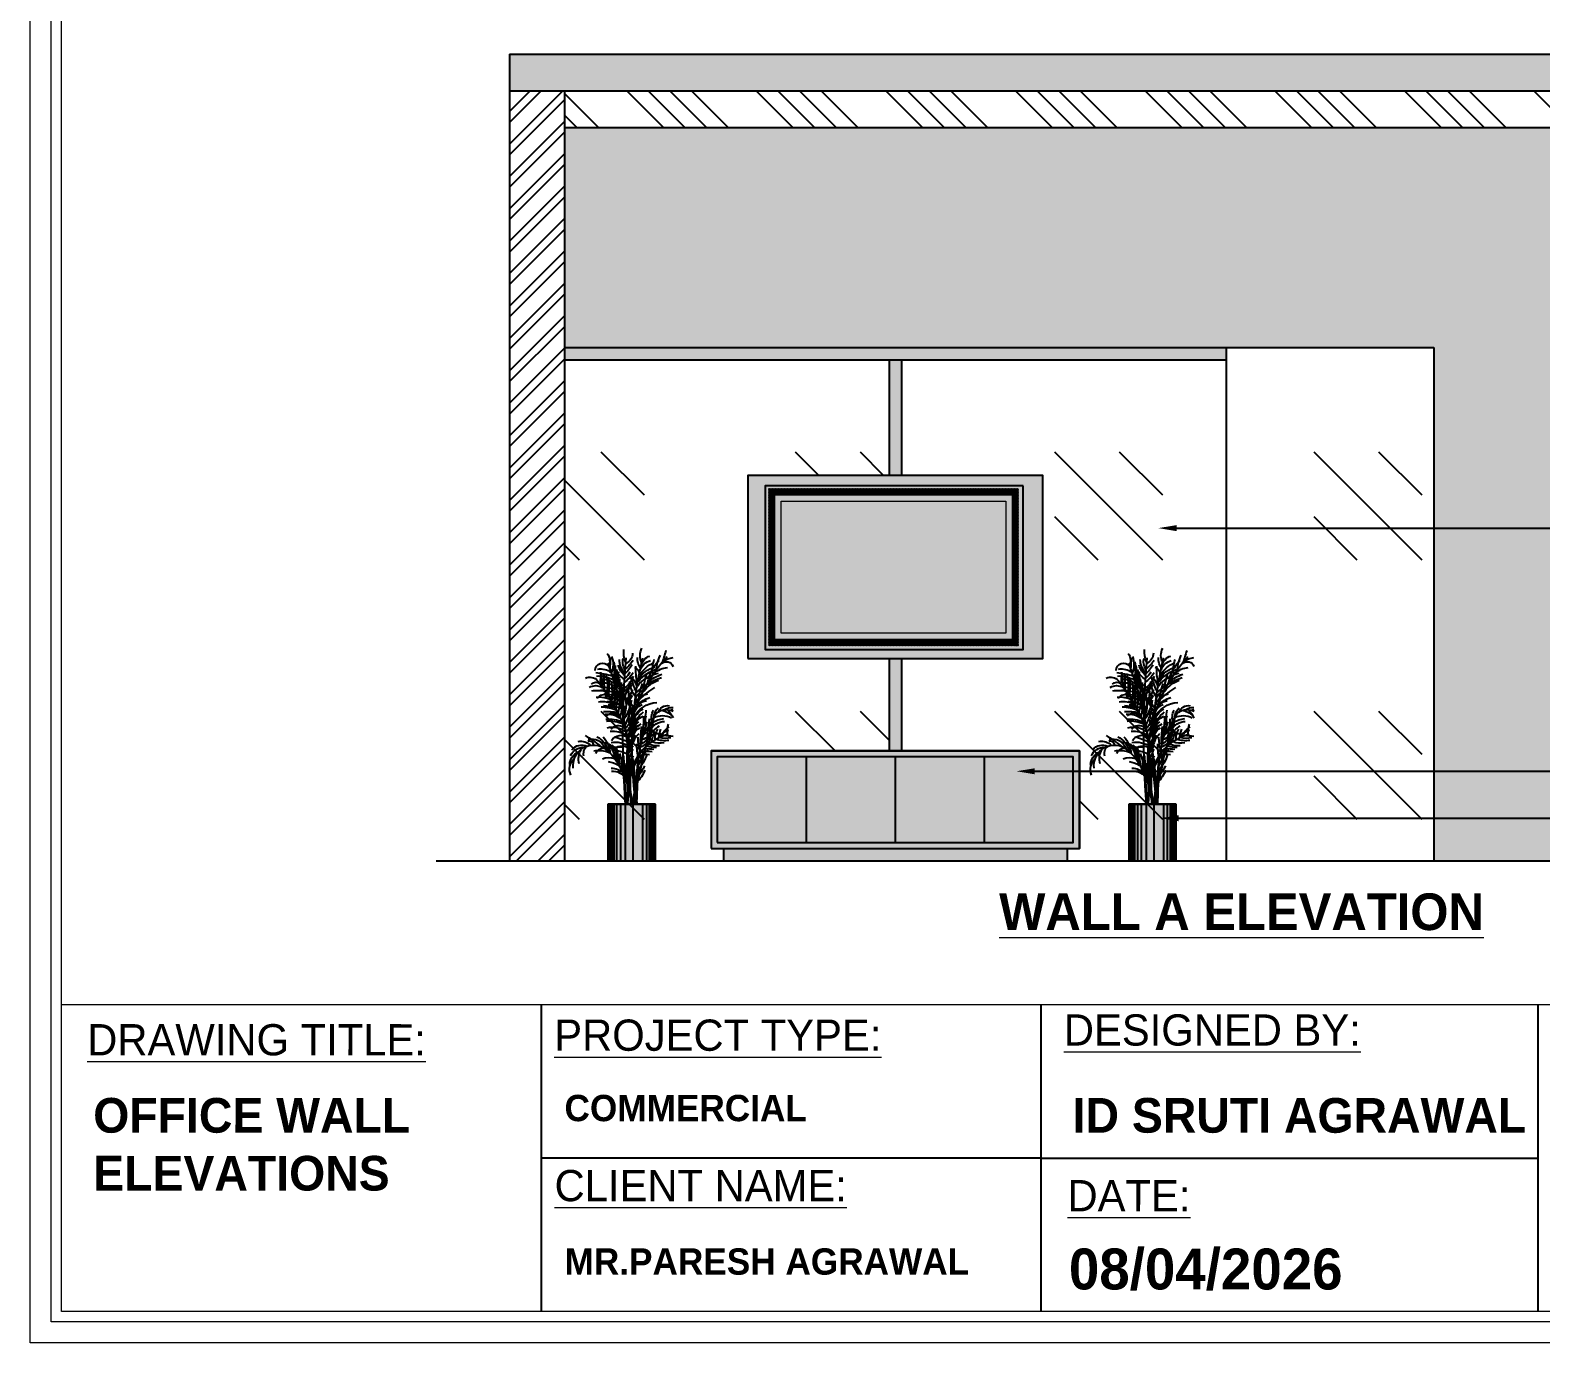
# Model space of a CAD drawing. Header units: inches. Extents: x 12792 to 19925, y -3298 to -817.
# Drawn here: x 15006.5 to 15253.7, y -2446.1 to -2231.3 of the extents above; entities that cross this region are included whole.
import ezdxf
from ezdxf import colors
from ezdxf.entities.mleader import LeaderData, LeaderLine
from ezdxf.math import Vec2, Vec3

# ---------------------------------------------------------------- set-up
doc = ezdxf.new("R2010")
doc.units = ezdxf.units.IN
doc.header["$MEASUREMENT"] = 0
doc.layers.add('.', color=30, linetype='Continuous')
doc.layers.add('IEL-HATCH-002', color=7, linetype='Continuous')
doc.layers.add('FURNI', color=140, linetype='Continuous', lineweight=18)
doc.layers.add('WALL', color=23, linetype='Continuous', lineweight=15)
doc.styles.add('HEMI', font='stylu.ttf')
doc.styles.get("Standard").update_dxf_attribs({"font": 'arial.ttf'})

# ---------------------------------------------------------------- blocks, each defined once
blk = doc.blocks.new('gjj')
at = {"layer": 'WALL', "ltscale": 0.1}
h = blk.add_hatch(dxfattribs=at)
h.set_pattern_fill('ANSI31', scale=0.736604)
h.set_pattern_definition([(45, (-20692.96799, 13986.68918), (-0.06510723097, 0.06510723097), [])])
h.paths.add_polyline_path([(7504.88, 2140.44), (7461.28, 2140.44), (7461.28, 2112.98), (7504.88, 2112.98)])
h.paths.add_polyline_path([(7503.78, 2139.34), (7503.78, 2114.09), (7462.39, 2114.09), (7462.39, 2139.34)], flags=16)
at = {"color": 7}
blk.add_lwpolyline([(7505.68, 2140.89), (7460.68, 2140.89), (7460.68, 2112.39), (7505.68, 2112.39)], close=True, dxfattribs=at)
at = {"layer": 'WALL', "color": 7, "ltscale": 0.1}
for points in [[(7462.39, 2139.34), (7503.78, 2139.34), (7503.78, 2114.09), (7462.39, 2114.09)], [(7463.49, 2138.23), (7502.67, 2138.23), (7502.67, 2115.19), (7463.49, 2115.19)]]:
    blk.add_lwpolyline(points, close=True, dxfattribs=at)
blk = doc.blocks.new('rrwtr')
at = {"xscale": 0.5603806063608664, "yscale": 0.5603806063608664, "zscale": 0.5603806063608664}
blk.add_blockref('gjj', (2821.22, 274.93), dxfattribs=at)
blk = doc.blocks.new('SHRUB_E16')
at = {"color": 116, "true_color": 0x136734}
for p, q in [((236, 1437), (236, 1247)), ((-63, 673), (41, 211)), ((-17, 687), (-1, 211)), ((-16, 699), (33, 601)), ((44, 663), (17, 211)), ((93, 701), (97, 211)), ((136, 720), (114, 211)), ((203, 649), (118, 504)), ((37, 596), (67, 492)), ((118, 503), (47, 211)), ((67, 494), (63, 211))]:
    blk.add_line(p, q, dxfattribs=at)
for p, q in [((-199, -385), (-199, 211)), ((-199, 211), (-29, 211)), ((-199, 211), (301, 211)), ((-199, 210), (-29, 210)), ((-199, 210), (301, 210)), ((-199, 209), (301, 209)), ((-199, 208), (301, 208)), ((-198, -385), (-198, 211)), ((-195, -385), (-195, 211)), ((-192, -385), (-192, 211)), ((-187, -385), (-187, 211)), ((-182, -385), (-182, 211)), ((-177, -385), (-177, 211)), ((-167, -385), (-167, 211)), ((-157, -385), (-157, 211)), ((-137, -385), (-137, 211)), ((-107, -385), (-107, 211)), ((-67, -385), (-67, 211)), ((39, 211), (39, -385)), ((119, 211), (119, -385)), ((169, 211), (169, -385)), ((209, 211), (209, -385)), ((239, 211), (239, -385)), ((259, 211), (259, -385)), ((269, 211), (269, -385)), ((279, 211), (279, -385)), ((284, 211), (284, -385)), ((289, 211), (289, -385)), ((294, 211), (294, -385)), ((297, 211), (297, -385)), ((300, 211), (300, -385)), ((301, 211), (301, -385)), ((301, -385), (-199, -385))]:
    blk.add_line(p, q)
blk.add_circle((247, 1445), 14.2, dxfattribs=at)
for centre, radius, start, end in [((-400, 1558), 196, 51.3534, 85.6626), ((-1493, 684), 1593, 342.7264, 42.6788), ((2190, 2522), 2593, 195.5363, 198.6906), ((-627, 1596), 418, 2.8996, 26.062), ((-174, 1651), 123, 6.3063, 74.4608), ((-4047, 794), 4094, 351.8154, 13.5364), ((-214, 1775), 176, 333.4194, 26.5806), ((-184, 1745), 174, 322.0192, 2.6558), ((167, 1804), 126, 182.4194, 243.0868), ((-9199, 939), 9342, 355.5312, 4.9938), ((-174, 1816), 309, 339.3561, 3.9013), ((-16, 1711), 161, 328.5778, 13.6494), ((461, 1681), 215, 157.1381, 205.3548), ((-13783, 783), 14087, 3.4517, 3.9339), ((404, 1720), 122, 141.6251, 208.5713), ((-316, 1637), 72.9, 47.3696, 160.6103), ((-342, 1417), 232, 48.4772, 85.6861), ((-552, 1418), 439, 10.3152, 43.9079), ((-315, 1208), 392, 38.9292, 77.5863), ((-311, 1277), 367, 37.6951, 75.6586), ((-255, 1393), 268, 28.9156, 76.8276), ((-521, 1620), 352, 352.7116, 18.7166), ((-330, 1376), 356, 32.8754, 65.6361), ((-183, 1576), 151, 20.1541, 75.9097), ((70, 1564), 102, 118.2128, 170.6744), ((-596, 1628), 603, 346.4186, 3.4904), ((409, 1844), 451, 213.8524, 231.7801), ((355, 1913), 368, 210.4885, 229.1619), ((544, 1997), 592, 212.756, 224.6022), ((254, 1699), 210, 207.9373, 231.0481), ((3236, 526), 3155, 158.2662, 185.5894), ((-33, 1734), 213, 316.9373, 359.9551), ((17, 1710), 178, 306.3358, 348.1606), ((42, 1676), 173, 298.8501, 341.05), ((-81, 1570), 270, 322.5271, 7.3157), ((593, 1572), 387, 171.8149, 198.1305), ((881, 1598), 660, 173.7651, 190.7301), ((800, 1639), 567, 173.0877, 191.6881), ((540, 586), 1017, 96.3592, 106.2453), ((377, 1454), 180, 79.8341, 127.4902), ((357, 1616), 78.1, 0.0437, 144.0394), ((1032, 1584), 654, 178.4957, 188.8933), ((-476, 1044), 575, 51.8118, 68.7331), ((-479, 885), 694, 45.6729, 71.7751), ((-366, 1180), 363, 37.5854, 68.0829), ((-673, 651), 922, 45.8626, 58.6808), ((-932, 1310), 867, 4.6802, 18.519), ((-997, 1174), 984, 6.8932, 18.1807), ((243, 1382), 254, 142.1096, 167.1683), ((-971, 1852), 1075, 334.6455, 344.2173), ((-218, 1518), 288, 322.9174, 356.7857), ((1698, 434), 1677, 140.1793, 187.6397), ((246, 1620), 221, 196.1773, 238.1522), ((1223, 2546), 1585, 221.4054, 226.3848), ((-628, 877), 893, 31.0442, 41.0468), ((-5042, -229), 5396, 16.2868, 17.9406), ((58, 1589), 153, 296.3348, 352.9025), ((25, 1509), 175, 308.3888, 352.4998), ((-91, 1534), 324, 314.6499, 350.2128), ((1164, 1458), 1005, 178.1495, 190.1748), ((1901, 1492), 1722, 178.7936, 185.5321), ((24594, 6094), 24827, 190.5534, 190.885), ((372, 962), 482, 91.1425, 109.1955), ((365, 1207), 283, 86.6239, 118.7201), ((857, 1328), 628, 168.9589, 186.4581), ((402, 1223), 310, 92.9623, 123.0229), ((392, 1287), 273, 84.1554, 122.7233), ((975, 1386), 718, 170.4118, 187.5404), ((1015, 1458), 725, 174.1156, 188.3242), ((650, 1456), 344, 160.7132, 192.276), ((-2732, 1564), 3072, 357.1157, 0.3915), ((-1374, 1561), 1737, 356.1576, 0.5665), ((429, 1333), 126, 58.106, 121.894), ((429, 1434), 60.1, 43.0007, 131.7972), ((490, 1441), 106, 63.1314, 140.1216), ((-234, 984), 298, 26.874, 86.3456), ((-224, 1046), 299, 42.8745, 73.9459), ((-140, 1209), 164, 16.3808, 80.9613), ((-112, 1160), 137, 13.5644, 86.8618), ((-134, 1271), 152, 7.8399, 74.5704), ((-240, 1406), 349, 318.7921, 348.0475), ((-212, 1386), 292, 324.9185, 3.1715), ((-274, 1269), 342, 334.0979, 12.1308), ((375, 1542), 356, 200.3878, 212.7763), ((218, 1429), 187, 202.9623, 227.5106), ((595, 1401), 550, 189.8969, 212.2032), ((468, 1387), 384, 180.5677, 213.8057), ((154, 1351), 70.6, 178.4633, 231.6011), ((498, 1264), 388, 168.4524, 202.9765), ((1766, 1553), 1630, 184.3646, 191.275), ((604, 1255), 448, 176.8262, 197.0886), ((286, 1107), 186, 82.8967, 128.1316), ((748, 1307), 569, 177.3087, 193.5784), ((355, 1032), 318, 94.1298, 122.7183), ((1, 2358), 1034, 280.573, 288.8948), ((433, 622), 794, 94.2236, 107.4424), ((607, 1315), 402, 168.0161, 194.3729), ((357, 1081), 211, 78.0376, 123.5161), ((391, 1073), 266, 82.9774, 116.861), ((330, 1274), 94.1, 33.2391, 107.4786), ((408, 1082), 327, 79.0465, 104.0481), ((-371, 1101), 128, 52.3803, 96.1492), ((-420, 1105), 109, 57.71, 71.5158), ((-313, 1057), 150, 37.7197, 118.9311), ((-99, 990), 314, 137.4206, 155.7836), ((-223, 991), 212, 103.3594, 139.6754), ((-270, 932), 211, 65.7847, 117.4873), ((-321, 1156), 91.9, 9.3808, 105.7136), ((-319, 857), 258, 54.0768, 83.2089), ((-311, 1124), 128, 359.784, 50.936), ((-8056, -1275), 8227, 10.4095, 17.1328), ((-314, 1123), 157, 338.6183, 30.1863), ((182, 1222), 366, 196.8959, 224.1981), ((-678, 1101), 583, 352.8058, 9.7424), ((-781, 885), 724, 1.3734, 20.5493), ((-2258, 953), 2185, 359.9825, 4.7913), ((-579, 623), 754, 30.7759, 47.8416), ((-196, 1009), 242, 18.4689, 58.4774), ((-144, 960), 191, 17.3925, 66.8247), ((-111, 1124), 145, 13.3289, 69.9762), ((511, 1318), 533, 201.3565, 220.6052), ((323, 1204), 286, 182.3545, 224.0717), ((-275, 1226), 360, 331.6122, 355.2526), ((3467, 2461), 3634, 200.0545, 203.1614), ((662, 1253), 536, 180.7489, 198.1889), ((343, 861), 399, 96.5899, 117.3705), ((302, 958), 202, 82.5951, 131.7795), ((248, 1077), 92.2, 45.2652, 134.7348), ((303, 782), 405, 83.7822, 105.0105), ((367, 878), 357, 89.419, 116.7481), ((360, 823), 427, 91.6754, 108.9214), ((-415, 896), 147, 11.4002, 60.9546), ((-367, 853), 140, 25.8909, 79.0081), ((-710, 960), 385, 357.6073, 14.2147), ((-297, 910), 172, 28.6934, 88.8139), ((-1216, 713), 1002, 11.3461, 16.7448), ((-225, 829), 125, 36.7399, 102.1742), ((-476, 677), 428, 36.1659, 56.6668), ((-409, 891), 214, 356.9309, 31.1606), ((-742, 755), 594, 10.2497, 22.1478), ((667, 1738), 1091, 218.7705, 227.5708), ((1, 1049), 172, 196.0134, 250.0748), ((-487, 1074), 353, 344.9242, 5.5439), ((-665, 906), 551, 356.9768, 18.0252), ((-2174, 382), 2175, 355.5106, 18.6889), ((-4340, 668), 4302, 2.3558, 4.8007), ((-109, 917), 150, 11.9208, 66.9187), ((-79, 907), 115, 351.7016, 67.0476), ((-246, 737), 310, 23.5082, 44.9588), ((-173, 871), 253, 12.2065, 54.2932), ((-172, 829), 263, 8.5553, 53.4056), ((-506, 1215), 600, 336.8302, 349.4322), ((-160, 1035), 241, 328.6959, 355.645), ((250, 709), 271, 84.6507, 122.804), ((249, 821), 202, 72.5377, 131.7897), ((191, 944), 95.5, 36.9022, 126.8483), ((284, 753), 334, 84.3724, 115.3456), ((287, 797), 310, 83.1301, 116.5879), ((-380, 1474), 549, 269.4787, 279.8148), ((-308, 1105), 202, 254.2065, 289.3691), ((-294, 1157), 278, 260.3788, 289.1415), ((-494, 403), 571, 340.3986, 73.7263), ((-247, 1077), 225, 258.8583, 291.5225), ((-216, 1034), 210, 263.2028, 293.0462), ((-193, 1028), 221, 265.627, 291.8535), ((-215, 1781), 994, 271.8089, 277.3342), ((265, 1271), 532, 216.8479, 233.1925), ((-512, 820), 379, 3.2229, 18.5618), ((144, 1160), 396, 221.3147, 241.8873), ((100, 1007), 275, 216.0406, 241.6274), ((-531, 919), 515, 344.3505, 359.8249), ((-780, 846), 776, 348.6152, 359.9566), ((-308, 643), 436, 23.6538, 42.9311), ((-155, 694), 257, 9.1134, 47.5216), ((103, 883), 73.3, 185.6949, 241.7194), ((-99, 686), 191, 357.3939, 47.2452), ((153, 685), 138, 52.8004, 129.7443), ((223, 594), 270, 80.5092, 123.8169), ((418, 205), 739, 104.2062, 116.8807), ((162, 819), 118, 30.8981, 129.3824), ((195, 601), 215, 71.1759, 105.3546), ((2114, 358), 1954, 166.9452, 172.6324), ((410, 687), 213, 135.0903, 192.1107), ((366, 711), 153, 86.8316, 194.4264), ((490, 668), 262, 137.3389, 176.2354), ((596, 711), 322, 139.3385, 174.5318), ((522, 717), 230, 117.4309, 166.9816), ((451, 618), 216, 352.6643, 128.2913), ((475, 746), 152, 77.4448, 159.568), ((348, 714), 85.7, 22.0995, 90.5577), ((1454, -577), 1766, 121.2354, 127.3886), ((498, 834), 43.9, 72.2814, 180.1884), ((592, 712), 162, 81.7629, 133.1099), ((575, 700), 134, 38.7336, 114.5005), ((445, 742), 112, 346.1936, 45.719), ((561, 658), 149, 25.7696, 92.7934), ((-111, 392), 377, 81.8383, 98.1617), ((-101, 568), 170, 65.4664, 102.3121), ((663, 1532), 1082, 223.7293, 230.8896), ((307, 856), 431, 195.8905, 222.2519), ((514, 906), 603, 194.6476, 209.9914), ((-313, 471), 424, 17.3035, 35.8573), ((-266, 485), 360, 6.3481, 34.4965), ((-911, 364), 1038, 14.0521, 24.3297), ((-1104, 225), 1219, 12.196, 20.9988), ((893, 172), 843, 133.0634, 177.3491), ((357, 178), 619, 104.3775, 114.9049), ((881, 472), 774, 167.2447, 180.0666), ((27320, -3495), 27491, 171.1981, 171.6244), ((525, 612), 370, 158.8676, 185.9329), ((451, 62), 619, 104.3775, 114.9049), ((290, 486), 215, 71.1759, 105.3546), ((397, 513), 265, 78.4466, 114.8095), ((395, 687), 214, 346.0772, 28.1846), ((551, 622), 151, 2.079, 66.8351), ((549, 578), 155, 336.7762, 47.7708), ((224, 687), 333, 200.4866, 227.7036), ((296, 777), 413, 203.0235, 222.6672), ((251, 399), 160, 85.6005, 148.6679), ((268, 404), 186, 90.1392, 134.5938)]:
    blk.add_arc(centre, radius, start, end, dxfattribs=at)
blk = doc.blocks.new('A$C09B9674D')
at = {"xscale": 0.5, "yscale": 0.5, "zscale": 0.5}
blk.add_blockref('SHRUB_E16', (192.6, 192.3), dxfattribs=at)
blk = doc.blocks.new('FGJHGJ')
at = {"true_color": 0xc2a384, "transparency": 33554687}
h = blk.add_hatch(color=33, dxfattribs=at)
h.dxf.hatch_style = 1
h.paths.add_polyline_path([(61115.79, -3280.23), (61115.71, -3280.23), (61115.71, -3295.59), (61115.79, -3295.59)])
h = blk.add_hatch(color=33, dxfattribs=at)
h.dxf.hatch_style = 1
h.paths.add_polyline_path([(61115.87, -3280.23), (61115.79, -3280.23), (61115.79, -3295.59), (61115.87, -3295.59)])
h = blk.add_hatch(color=33, dxfattribs=at)
h.dxf.hatch_style = 1
h.paths.add_polyline_path([(61116, -3280.23), (61115.87, -3280.23), (61115.87, -3295.59), (61116, -3295.59)])
h = blk.add_hatch(color=33, dxfattribs=at)
h.dxf.hatch_style = 1
h.paths.add_polyline_path([(61116.12, -3280.23), (61116, -3280.23), (61116, -3295.59), (61116.12, -3295.59)])
h = blk.add_hatch(color=33, dxfattribs=at)
h.dxf.hatch_style = 1
h.paths.add_polyline_path([(61116.25, -3280.23), (61116.12, -3280.23), (61116.12, -3295.59), (61116.25, -3295.59)])
h = blk.add_hatch(color=33, dxfattribs=at)
h.dxf.hatch_style = 1
h.paths.add_polyline_path([(61116.51, -3280.23), (61116.25, -3280.23), (61116.25, -3295.59), (61116.51, -3295.59)])
h = blk.add_hatch(color=33, dxfattribs=at)
h.dxf.hatch_style = 1
h.paths.add_polyline_path([(61116.77, -3280.23), (61116.51, -3280.23), (61116.51, -3295.59), (61116.77, -3295.59)])
h = blk.add_hatch(color=33, dxfattribs=at)
h.dxf.hatch_style = 1
h.paths.add_polyline_path([(61116.77, -3295.59), (61117.29, -3295.59), (61117.29, -3280.23), (61116.77, -3280.23)])
h = blk.add_hatch(color=33, dxfattribs=at)
h.dxf.hatch_style = 1
h.paths.add_polyline_path([(61117.29, -3295.59), (61118.07, -3295.59), (61118.07, -3280.23), (61117.29, -3280.23)])
h = blk.add_hatch(color=33, dxfattribs=at)
h.dxf.hatch_style = 1
h.paths.add_polyline_path([(61119.1, -3280.23), (61118.07, -3280.23), (61118.07, -3295.59), (61119.1, -3295.59)])
at = {"transparency": 33554687}
h = blk.add_hatch(color=35, dxfattribs=at)
h.dxf.hatch_style = 1
h.paths.add_polyline_path([(61121.85, -3280.23), (61119.1, -3280.23), (61119.1, -3295.59), (61121.85, -3295.59)])
at = {"true_color": 0xc2a384, "transparency": 33554687}
h = blk.add_hatch(color=33, dxfattribs=at)
h.dxf.hatch_style = 1
h.paths.add_polyline_path([(61123.92, -3280.23), (61121.85, -3280.23), (61121.85, -3295.59), (61123.92, -3295.59)])
h = blk.add_hatch(color=33, dxfattribs=at)
h.dxf.hatch_style = 1
h.paths.add_polyline_path([(61123.92, -3295.59), (61125.22, -3295.59), (61125.22, -3280.23), (61123.92, -3280.23)])
h = blk.add_hatch(color=33, dxfattribs=at)
h.dxf.hatch_style = 1
h.paths.add_polyline_path([(61125.22, -3295.59), (61126.25, -3295.59), (61126.25, -3280.23), (61125.22, -3280.23)])
h = blk.add_hatch(color=33, dxfattribs=at)
h.dxf.hatch_style = 1
h.paths.add_polyline_path([(61127.03, -3280.23), (61126.25, -3280.23), (61126.25, -3295.59), (61127.03, -3295.59)])
h = blk.add_hatch(color=33, dxfattribs=at)
h.dxf.hatch_style = 1
h.paths.add_polyline_path([(61127.55, -3280.23), (61127.03, -3280.23), (61127.03, -3295.59), (61127.55, -3295.59)])
h = blk.add_hatch(color=33, dxfattribs=at)
h.dxf.hatch_style = 1
h.paths.add_polyline_path([(61127.81, -3280.23), (61127.55, -3280.23), (61127.55, -3295.59), (61127.81, -3295.59)])
h = blk.add_hatch(color=33, dxfattribs=at)
h.dxf.hatch_style = 1
h.paths.add_polyline_path([(61128.07, -3280.23), (61127.81, -3280.23), (61127.81, -3295.59), (61128.07, -3295.59)])
h = blk.add_hatch(color=33, dxfattribs=at)
h.dxf.hatch_style = 1
h.paths.add_polyline_path([(61128.2, -3280.23), (61128.07, -3280.23), (61128.07, -3295.59), (61128.2, -3295.59)])
h = blk.add_hatch(color=33, dxfattribs=at)
h.dxf.hatch_style = 1
h.paths.add_polyline_path([(61128.33, -3280.23), (61128.2, -3280.23), (61128.2, -3295.59), (61128.33, -3295.59)])
h = blk.add_hatch(color=33, dxfattribs=at)
h.dxf.hatch_style = 1
h.paths.add_polyline_path([(61128.46, -3280.23), (61128.33, -3280.23), (61128.33, -3295.59), (61128.46, -3295.59)])
h = blk.add_hatch(color=33, dxfattribs=at)
h.dxf.hatch_style = 1
h.paths.add_polyline_path([(61128.53, -3280.23), (61128.46, -3280.23), (61128.46, -3295.59), (61128.53, -3295.59)])
h = blk.add_hatch(color=33, dxfattribs=at)
h.dxf.hatch_style = 1
h.paths.add_polyline_path([(61128.61, -3280.23), (61128.53, -3280.23), (61128.53, -3295.59), (61128.61, -3295.59)])
at = {"color": 33, "true_color": 0xc2a384, "transparency": 33554687, "xscale": 0.05181524624133003, "yscale": 0.05181524624133003, "zscale": 0.05181524624133003}
blk.add_blockref('A$C09B9674D', (61110.86, -3295.59), dxfattribs=at)

msp = doc.modelspace()

# ---------------------------------------------------------------- hatches: boundary and pattern name
at = {"layer": '.', "true_color": 0xf27172}
h = msp.add_hatch(dxfattribs=at)
h.set_pattern_fill('ANSI32', color=11, scale=10)
h.set_pattern_definition([(45, (-887.7814, -621.0155), (-2.6516504, 2.6516504), []), (45, (-886.0136, -621.0155), (-2.6516504, 2.6516504), [])])
h.paths.add_polyline_path([(15093.94, -2241.26), (15084.94, -2241.26), (15084.94, -2367.26), (15093.94, -2367.26)])
h.paths.add_polyline_path([(15314.94, -2241.26), (15309.94, -2241.26), (15309.94, -2367.26), (15314.94, -2367.26)])
at = {"layer": '.', "true_color": 0xafd9aa}
h = msp.add_hatch(dxfattribs=at)
h.set_pattern_fill('ANSI34', color=9, scale=20, angle=90)
h.set_pattern_definition([(135, (-559.3, -621.016), (-10.606602, -10.606602), []), (135, (-559.3, -617.48), (-10.606602, -10.606602), []), (135, (-559.3, -613.944), (-10.606602, -10.606602), []), (135, (-559.3, -610.409), (-10.606602, -10.606602), [])])
h.paths.add_polyline_path([(15309.94, -2241.26), (15093.94, -2241.26), (15093.94, -2247.26), (15309.94, -2247.26)])
at = {"layer": 'IEL-HATCH-002', "true_color": 0x636466, "transparency": 33554687}
h = msp.add_hatch(dxfattribs=at)
h.set_pattern_fill('AR-CONC', color=251)
h.set_pattern_definition([(50, (-559.2994, -621.0155), (7.1726018, -0.6275213), [0.75, -8.25]), (355, (-559.2994, -621.0155), (-1.3875133, 7.5219213), [0.6, -6.6]), (100.451444, (-558.702, -621.068), (5.7850885, 6.8944), [0.637402, -7.011421]), (46.1842, (-559.299, -619.0155), (10.6724133, -1.655193), [1.125, -12.375]), (96.635635, (-558.41, -619.153), (9.3466195, 9.741186), [0.9561034, -10.5171376]), (351.184164, (-559.299, -619.016), (9.3466195, 9.741186), [0.9, -9.9]), (21, (-558.2994, -619.5155), (5.9690705, -4.026189), [0.75, -8.25]), (326, (-558.2994, -619.5155), (2.4331533, 7.2515005), [0.6, -6.6]), (71.451445, (-557.802, -619.851), (8.4022238, 3.2253115), [0.637402, -7.011421]), (37.5, (-559.2994, -621.0155), (0.12159855, 3.32893854), [0, -6.52, 0, -6.7, 0, -6.625]), (7.5, (-559.2994, -621.0155), (2.6306954, 3.9441171), [0, -3.82, 0, -6.37, 0, -2.525]), (327.5, (-561.5294, -621.0155), (5.33822436, -0.2255487), [0, -2.5, 0, -7.8, 0, -10.35]), (317.5, (-562.5294, -621.0155), (5.8318617, 1.0010498), [0, -3.25, 0, -5.18, 0, -7.35])])
h.paths.add_polyline_path([(15314.94, -2235.26), (15084.94, -2235.26), (15084.94, -2241.26), (15314.94, -2241.26)])
at = {"layer": 'IEL-HATCH-002', "true_color": 0xf3ece7, "transparency": 33554687}
h = msp.add_hatch(color=7, dxfattribs=at)
h.dxf.hatch_style = 1
h.paths.add_polyline_path([(15309.94, -2247.26), (15093.94, -2247.26), (15093.94, -2283.26), (15236.2, -2283.26), (15236.2, -2367.26), (15309.94, -2367.26)])
at = {"layer": 'IEL-HATCH-002', "true_color": 0x7aafdf, "transparency": 33554687}
h = msp.add_hatch(dxfattribs=at)
h.set_pattern_fill('GOST_GLASS', color=143, scale=5, angle=90)
h.set_pattern_definition([(135, (-887.78, -621.016), (3e-15, 42.426407), [25, -35]), (135, (-887.78, -610.41), (3e-15, 42.426407), [10, -50]), (135, (-898.388, -621.016), (3e-15, 42.426407), [10, -50])])
h.paths.add_polyline_path([(15236.2, -2283.26), (15202.2, -2283.26), (15202.2, -2367.26), (15236.2, -2367.26)])
h.paths.add_polyline_path([(15202.2, -2285.26), (15149.07, -2285.26), (15149.07, -2304.17), (15172.2, -2304.17), (15172.2, -2334.17), (15149.07, -2334.17), (15149.07, -2349.26), (15178.2, -2349.26), (15178.2, -2365.26), (15176.2, -2365.26), (15176.2, -2367.26), (15202.2, -2367.26)])
h.paths.add_polyline_path([(15123.94, -2304.17), (15147.07, -2304.17), (15147.07, -2285.26), (15093.94, -2285.26), (15093.94, -2367.26), (15119.94, -2367.26), (15119.94, -2365.26), (15117.94, -2365.26), (15117.94, -2349.26), (15147.07, -2349.26), (15147.07, -2334.17), (15123.94, -2334.17)])
at = {"layer": 'IEL-HATCH-002', "true_color": 0x977653, "transparency": 33554687}
h = msp.add_hatch(color=35, dxfattribs=at)
h.dxf.hatch_style = 1
h.paths.add_polyline_path([(15202.2, -2283.26), (15093.94, -2283.26), (15093.94, -2285.26), (15202.2, -2285.26)])
at = {"layer": 'IEL-HATCH-002', "transparency": 33554687}
h = msp.add_hatch(color=7, dxfattribs=at)
h.dxf.hatch_style = 1
h.paths.add_polyline_path([(15149.07, -2334.17), (15147.07, -2334.17), (15147.07, -2349.26), (15149.07, -2349.26)])
h.paths.add_polyline_path([(15149.07, -2285.26), (15147.07, -2285.26), (15147.07, -2304.17), (15149.07, -2304.17)])
at = {"layer": 'IEL-HATCH-002', "true_color": 0xc7b199, "transparency": 33554687}
h = msp.add_hatch(color=253, dxfattribs=at)
h.dxf.hatch_style = 1
h.paths.add_polyline_path([(15172.2, -2304.17), (15123.94, -2304.17), (15123.94, -2334.17), (15172.2, -2334.17)])
h.paths.add_polyline_path([(15169, -2332.64), (15126.76, -2332.64), (15126.76, -2305.88), (15169, -2305.88)], flags=16)
h.paths.add_polyline_path([(15167.21, -2331.04), (15128.36, -2331.04), (15128.36, -2307.34), (15167.21, -2307.34)], flags=0)
h.paths.add_polyline_path([(15166.18, -2330), (15129.4, -2330), (15129.4, -2308.38), (15166.18, -2308.38)], flags=0)
at = {"layer": 'IEL-HATCH-002', "true_color": 0x636466, "transparency": 33554687}
h = msp.add_hatch(color=251, dxfattribs=at)
h.dxf.hatch_style = 1
h.paths.add_polyline_path([(15169, -2305.84), (15126.76, -2305.92), (15126.76, -2332.67), (15169, -2332.6)])
at = {"layer": 'IEL-HATCH-002', "true_color": 0x977653, "transparency": 33554687}
h = msp.add_hatch(color=35, dxfattribs=at)
h.dxf.hatch_style = 1
h.paths.add_polyline_path([(15178.2, -2349.26), (15117.94, -2349.26), (15117.94, -2365.26), (15178.2, -2365.26)])
h.paths.add_polyline_path([(15118.94, -2364.26), (15118.94, -2350.26), (15177.2, -2350.26), (15177.2, -2364.26)], flags=16)
h.paths.add_polyline_path([(15176.2, -2365.26), (15119.94, -2365.26), (15119.94, -2367.26), (15176.2, -2367.26)])
at = {"layer": 'IEL-HATCH-002', "true_color": 0xc7b199, "transparency": 33554687}
h = msp.add_hatch(color=253, dxfattribs=at)
h.dxf.hatch_style = 1
h.paths.add_polyline_path([(15133.5, -2350.26), (15118.94, -2350.26), (15118.94, -2364.26), (15133.5, -2364.26)])
h.paths.add_polyline_path([(15148.07, -2350.26), (15133.5, -2350.26), (15133.5, -2364.26), (15148.07, -2364.26)])
h.paths.add_polyline_path([(15162.63, -2350.26), (15148.07, -2350.26), (15148.07, -2364.26), (15162.63, -2364.26)])
h.paths.add_polyline_path([(15177.2, -2350.26), (15162.63, -2350.26), (15162.63, -2364.26), (15177.2, -2364.26)])

# ---------------------------------------------------------------- linework, layer by layer
for p, q in [((15084.94, -2235.26), (15084.94, -2367.26)), ((15084.94, -2235.26), (15314.94, -2235.26)), ((15084.94, -2241.26), (15314.94, -2241.26)), ((15093.94, -2241.26), (15093.94, -2367.26)), ((15093.94, -2247.26), (15309.94, -2247.26)), ((15093.94, -2283.26), (15236.2, -2283.26)), ((15202.2, -2283.26), (15202.2, -2367.26)), ((15236.2, -2283.26), (15236.2, -2367.26)), ((15093.94, -2285.26), (15202.2, -2285.26)), ((15147.07, -2285.26), (15147.07, -2304.17)), ((15149.07, -2285.26), (15149.07, -2304.17)), ((15147.07, -2334.17), (15147.07, -2349.26)), ((15149.07, -2334.17), (15149.07, -2349.26)), ((15117.94, -2349.26), (15178.2, -2349.26)), ((15117.94, -2349.26), (15117.94, -2365.26)), ((15133.5, -2350.26), (15133.5, -2364.26)), ((15148.07, -2350.26), (15148.07, -2364.26)), ((15162.63, -2350.26), (15162.63, -2364.26)), ((15178.2, -2349.26), (15178.2, -2365.26)), ((15117.94, -2365.26), (15178.2, -2365.26)), ((15119.94, -2365.26), (15119.94, -2367.26)), ((15176.2, -2365.26), (15176.2, -2367.26)), ((15072.94, -2367.26), (15326.94, -2367.26))]:
    msp.add_line(p, q)
at = {"color": 18, "true_color": 0x000000}
for p, q in [((15090.12, -2390.81), (15090.12, -2441.02)), ((15171.88, -2390.81), (15171.88, -2441.02)), ((15253.23, -2390.81), (15253.23, -2441.02)), ((15171.88, -2415.91), (15090.12, -2415.91)), ((15171.88, -2415.91), (15253.23, -2415.91))]:
    msp.add_line(p, q, dxfattribs=at)
for points in [[(15123.94, -2334.17), (15172.2, -2334.17), (15172.2, -2304.17), (15123.94, -2304.17)], [(15117.94, -2365.26), (15178.2, -2365.26), (15178.2, -2349.26), (15117.94, -2349.26)], [(15118.94, -2364.26), (15177.2, -2364.26), (15177.2, -2350.26), (15118.94, -2350.26)]]:
    msp.add_lwpolyline(points, close=True)
at = {"layer": 'FURNI', "color": 18, "true_color": 0x000000}
msp.add_line((15410.49, -2390.81), (15011.59, -2390.81), dxfattribs=at)
for points in [[(15006.48, -2446.13), (15006.48, -1873.61), (15415.6, -1873.61), (15415.6, -2446.13)], [(15009.89, -2442.72), (15009.89, -1877.02), (15412.2, -1877.02), (15412.2, -2442.72)], [(15011.59, -2441.02), (15011.59, -1878.72), (15410.49, -1878.72), (15410.49, -2441.02)]]:
    msp.add_lwpolyline(points, close=True, dxfattribs=at)

# ---------------------------------------------------------------- block references
at = {"xscale": 1.675094282875104, "yscale": 1.675094282875104, "zscale": 1.675094282875104}
msp.add_blockref('rrwtr', (3397.68, -4776.06), dxfattribs=at)
at = {"color": 18, "lineweight": 0, "true_color": 0x000000, "xscale": -0.6005053134371976, "yscale": 0.6005053134371976, "zscale": 0.6005053134371976}
for p in [(51809.1, -388.24), (51894.35, -388.24)]:
    msp.add_blockref('FGJHGJ', p, dxfattribs=at)

# ---------------------------------------------------------------- texts
at = {"color": 240, "lineweight": 5, "true_color": 0xe90039, "insert": (15165.06, -2372.58), "char_height": 6, "width": 106.8964, "attachment_point": 1, "rotation": 359.9906, "style": 'HEMI'}
msp.add_mtext('{\\fStylus BT|b1|i0|c0|p34;\\LWALL A ELEVATION}', dxfattribs=at)
at = {"lineweight": 15, "attachment_point": 1, "rotation": 359.9906, "style": 'HEMI'}
for s, insert, char_height, width in [('{\\LPROJECT TYPE:}', (15092.25, -2393.23), 5.1103, 53.6796), ('{\\LDESIGNED BY:}', (15175.65, -2392.38), 5.1103, 53.9843), ('{\\LDRAWING TITLE:}', (15015.81, -2393.98), 5.1103, 56.9004), ('{\\fStylus BT|b1|i0|c0|p34;COMMERCIAL}', (15093.93, -2405.56), 4.3065, 94.0689), ('{\\fStylus BT|b1|i0|c0|p34;OFFICE WALL ELEVATIONS}', (15016.8, -2406.07), 5.6781, 75.3111), ('{\\fStylus BT|b1|i0|c0|p34;ID SRUTI AGRAWAL}', (15177.09, -2406.07), 5.6781, 75.3111), ('{\\LCLIENT NAME:}', (15092.3, -2417.85), 5.1103, 52.8012), ('{\\LDATE:}', (15176.25, -2419.5), 5.11, 39.528), ('{\\fStylus BT|b1|i0|c0|p34;MR.PARESH AGRAWAL}', (15093.93, -2430.67), 4.3065, 94.0689), ('{\\fStylus BT|b1|i0|c0|p34;08/04/2026}', (15176.48, -2430.71), 6.6924, 51.7659)]:
    msp.add_mtext(s, dxfattribs=dict(at, insert=insert, char_height=char_height, width=width))

# ---------------------------------------------------------------- leaders
at = {"color": 5}
ml = msp.add_multileader_mtext('Standard', dxfattribs=at)
ml.set_content(' ', color=5)
ml.set_leader_properties()
ml.build(insert=Vec2(0, 0))
ml.multileader.update_dxf_attribs({"text_right_attachment_type": 6, "dogleg_length": 0.36, "arrow_head_size": 3})
ctx = ml.context
ctx.base_point, ctx.char_height, ctx.arrow_head_size, ctx.landing_gap_size, ctx.plane_origin, ctx.plane_x_axis, ctx.plane_y_axis = Vec3(15341.2, -2312.89), 0.18, 3, 0.09, Vec3(15294.99, -2312.81), Vec3(-1, 0), Vec3(0, -1)
ctx.right_attachment, ctx.text_align_type = 6, 2
notes = []
notes.append((ctx, [(0, (1, 1, 0), (15340.59, -2312.8), (1, 0), 0.36, [(0, [(15191.11, -2312.81)], 0, [])])]))
ctx.mtext.insert, ctx.mtext.text_direction, ctx.mtext.rotation, ctx.mtext.alignment, ctx.mtext.flow_direction = Vec3(15341.04, -2312.98), Vec3(-1, 0), 3.141593, 3, 5
ml = msp.add_multileader_mtext('Standard', dxfattribs=at)
ml.set_content(' ', color=5)
ml.set_leader_properties()
ml.build(insert=Vec2(0, 0))
ml.multileader.update_dxf_attribs({"text_right_attachment_type": 6, "dogleg_length": 0.36, "arrow_head_size": 3})
ctx = ml.context
ctx.base_point, ctx.char_height, ctx.arrow_head_size, ctx.landing_gap_size, ctx.plane_origin, ctx.plane_x_axis, ctx.plane_y_axis = Vec3(15341.2, -2352.67), 0.18, 3, 0.09, Vec3(15294.99, -2352.6), Vec3(-1, 0), Vec3(0, -1)
ctx.right_attachment, ctx.text_align_type = 6, 2
notes.append((ctx, [(0, (1, 1, 0), (15340.59, -2352.58), (1, 0), 0.36, [(0, [(15167.9, -2352.6)], 0, [])])]))
ctx.mtext.insert, ctx.mtext.text_direction, ctx.mtext.rotation, ctx.mtext.alignment, ctx.mtext.flow_direction = Vec3(15341.04, -2352.76), Vec3(-1, 0), 3.141593, 3, 5
ml = msp.add_multileader_mtext('Standard', dxfattribs=at)
ml.set_content(' ', color=5)
ml.set_leader_properties()
ml.build(insert=Vec2(0, 0))
ml.multileader.update_dxf_attribs({"text_right_attachment_type": 6, "dogleg_length": 0.36, "arrow_head_size": 3})
ctx = ml.context
ctx.base_point, ctx.char_height, ctx.arrow_head_size, ctx.landing_gap_size, ctx.plane_origin, ctx.plane_x_axis, ctx.plane_y_axis = Vec3(15341.2, -2360.37), 0.18, 3, 0.09, Vec3(15294.99, -2360.29), Vec3(-1, 0), Vec3(0, -1)
ctx.right_attachment, ctx.text_align_type = 6, 2
notes.append((ctx, [(0, (1, 1, 0), (15340.59, -2360.28), (1, 0), 0.36, [(0, [(15191.43, -2360.29)], 0, [])])]))
ctx.mtext.insert, ctx.mtext.text_direction, ctx.mtext.rotation, ctx.mtext.alignment, ctx.mtext.flow_direction = Vec3(15341.04, -2360.46), Vec3(-1, 0), 3.141593, 3, 5
for ctx, leaders in notes:
    for number, flags, end, landing, length, lines in leaders:
        leader = LeaderData()
        leader.index, (leader.has_last_leader_line, leader.has_dogleg_vector, leader.attachment_direction) = number, flags
        leader.last_leader_point, leader.dogleg_vector, leader.dogleg_length = Vec3(end), Vec3(landing), length
        for number, points, colour, breaks in lines:
            line = LeaderLine()
            line.index, line.vertices, line.color, line.breaks = number, Vec3.list(points), colors.encode_raw_color(colour), breaks
            leader.lines.append(line)
        ctx.leaders.append(leader)

doc.saveas('drawing.dxf')
